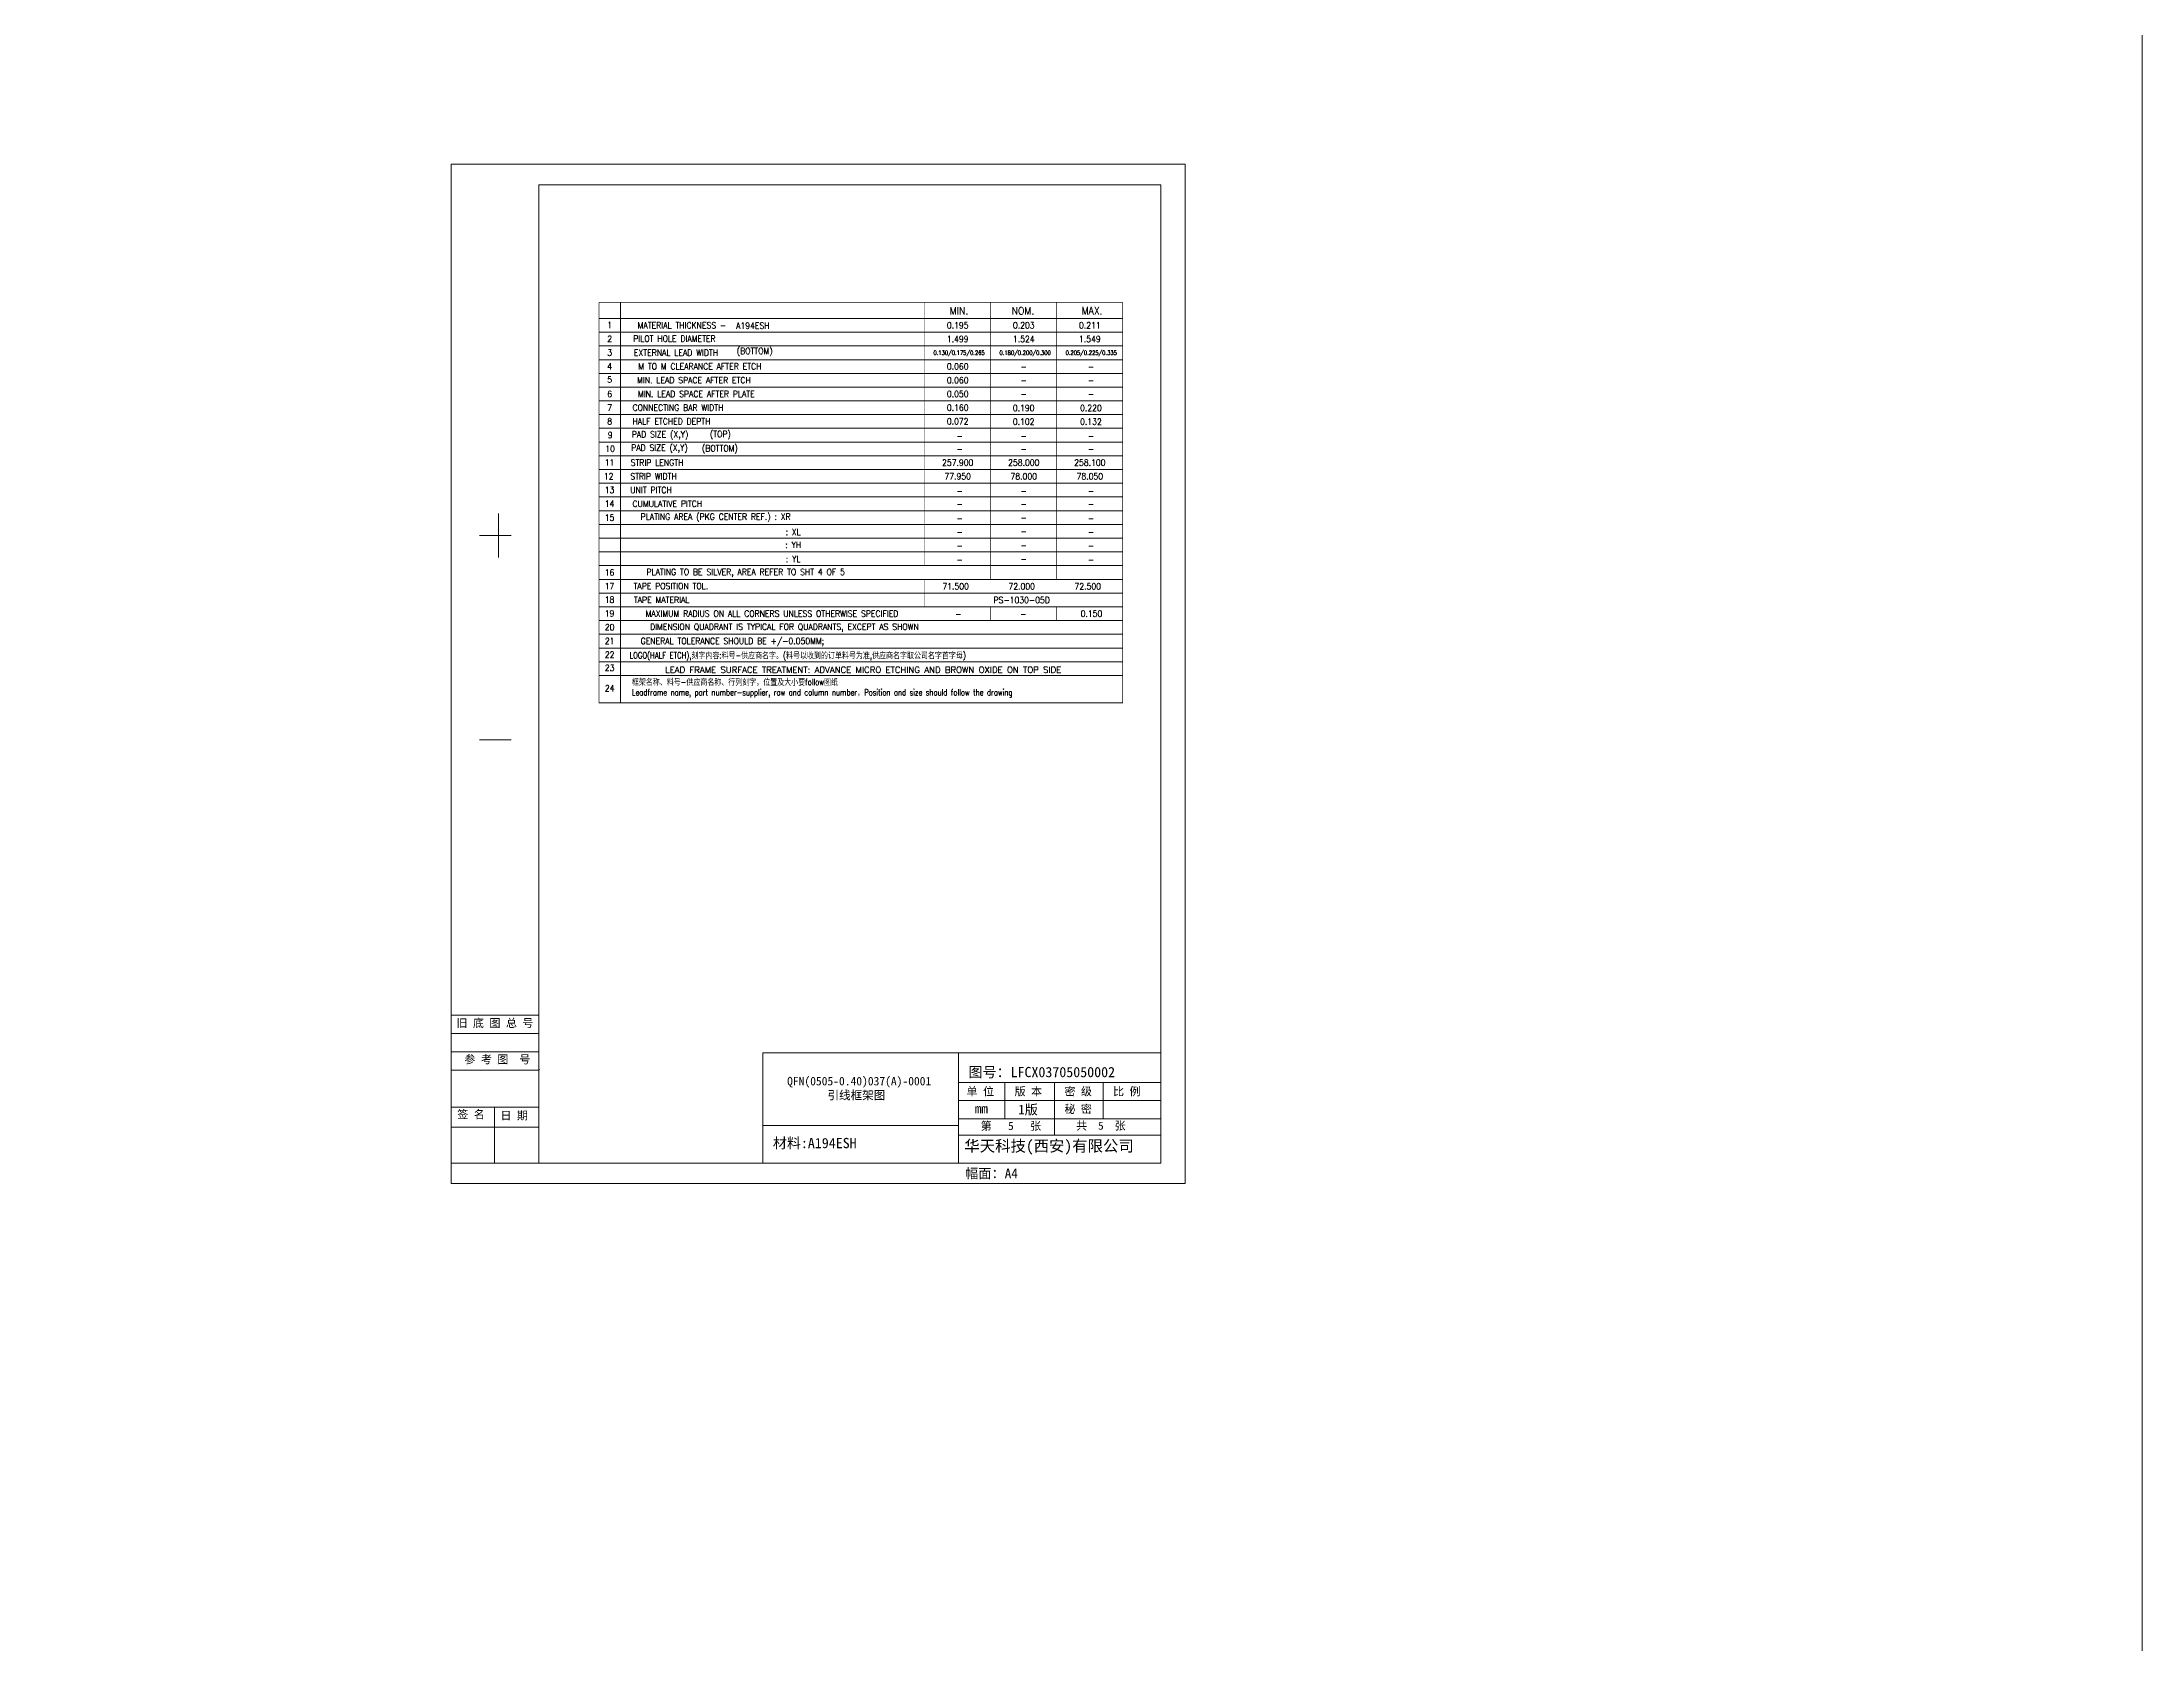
# Model space of a CAD drawing. Header units: millimetres. Extents: x 4026 to 4299, y 1527 to 1783.
# Drawn here: x 4274.07 to 4298.84, y 1744.79 to 1763.69 of the extents above; entities that cross this region are included whole.
import ezdxf
from ezdxf.enums import TextEntityAlignment as Align

# ---------------------------------------------------------------- set-up
doc = ezdxf.new("R2010")
doc.units = ezdxf.units.MM
doc.layers.add('图层1实体', color=7, linetype='Continuous')
doc.styles.add('ROMANS', font='SIMPLEX', dxfattribs={"width": 0.8, "height": 0.018})
doc.styles.add('宋体', font='')
doc.styles.get('宋体').set_extended_font_data('SimSun')

msp = doc.modelspace()

# ---------------------------------------------------------------- linework, layer by layer
at = {"lineweight": 5}
msp.add_lwpolyline([(4026.0599, 1782.5975), (4298.8444, 1782.5975), (4298.8444, 1526.9022), (4026.0599, 1526.9022)], close=True, dxfattribs=at)
at = {"layer": '图层1实体', "color": 3, "lineweight": 5}
for p, q in [((4280.8923, 1755.896, 0.0582), (4280.8923, 1760.6245, 0.0582)), ((4280.638, 1760.4324, 0.0582), (4286.8179, 1760.4324, 0.0582)), ((4280.638, 1760.2704, 0.0582), (4286.8179, 1760.2704, 0.0582)), ((4280.638, 1760.1084, 0.0582), (4286.8179, 1760.1084, 0.0582)), ((4280.638, 1759.9463, 0.0582), (4286.8179, 1759.9463, 0.0582)), ((4280.638, 1759.7843, 0.0582), (4286.8179, 1759.7843, 0.0582)), ((4280.638, 1759.6223, 0.0582), (4286.8179, 1759.6223, 0.0582)), ((4280.638, 1759.4603, 0.0582), (4286.8179, 1759.4603, 0.0582)), ((4280.638, 1759.2983, 0.0582), (4286.8179, 1759.2983, 0.0582)), ((4280.638, 1759.1363, 0.0582), (4286.8179, 1759.1363, 0.0582)), ((4280.638, 1758.9743, 0.0582), (4286.8179, 1758.9743, 0.0582)), ((4280.638, 1758.8122, 0.0582), (4286.8179, 1758.8122, 0.0582)), ((4280.638, 1758.6502, 0.0582), (4286.8179, 1758.6502, 0.0582)), ((4280.638, 1758.4882, 0.0582), (4286.8179, 1758.4882, 0.0582)), ((4280.638, 1758.3262, 0.0582), (4286.8179, 1758.3262, 0.0582)), ((4280.638, 1758.1642, 0.0582), (4286.8179, 1758.1642, 0.0582)), ((4280.638, 1758.0022, 0.0582), (4286.8179, 1758.0022, 0.0582)), ((4280.638, 1757.8402, 0.0582), (4286.8179, 1757.8402, 0.0582)), ((4280.638, 1757.6781, 0.0582), (4286.8179, 1757.6781, 0.0582)), ((4280.638, 1757.5161, 0.0582), (4286.8179, 1757.5161, 0.0582)), ((4280.638, 1757.3541, 0.0582), (4286.8179, 1757.3541, 0.0582)), ((4280.638, 1757.1921, 0.0582), (4286.8179, 1757.1921, 0.0582)), ((4280.638, 1757.0301, 0.0582), (4286.8179, 1757.0301, 0.0582)), ((4280.638, 1756.8681, 0.0582), (4286.8179, 1756.8681, 0.0582)), ((4280.638, 1756.7061, 0.0582), (4286.8179, 1756.7061, 0.0582)), ((4280.638, 1756.5441, 0.0582), (4286.8179, 1756.5441, 0.0582)), ((4280.638, 1756.382, 0.0582), (4286.8179, 1756.382, 0.0582)), ((4280.638, 1756.22, 0.0582), (4286.8179, 1756.22, 0.0582))]:
    msp.add_line(p, q, dxfattribs=at)
at = {"layer": '图层1实体', "color": 7, "lineweight": 5}
for p, q in [((4279.4524, 1758.1318, 0.0582), (4279.4524, 1757.6121, 0.0582)), ((4279.4524, 1758.1318, 0.0582), (4279.4524, 1757.6121, 0.0582)), ((4279.2293, 1757.872, 0.0582), (4279.6011, 1757.872, 0.0582)), ((4279.2293, 1757.872, 0.0582), (4279.6011, 1757.872, 0.0582)), ((4280.638, 1755.896, 0.0582), (4286.8179, 1755.896, 0.0582)), ((4279.2293, 1755.459, 0.0582), (4279.6011, 1755.459, 0.0582)), ((4279.2293, 1755.459, 0.0582), (4279.6011, 1755.459, 0.0582)), ((4279.9299, 1752.2115, 0.0582), (4278.8947, 1752.2115, 0.0582)), ((4279.9299, 1751.9947, 0.0582), (4278.8947, 1751.9947, 0.0582)), ((4279.9299, 1751.7779, 0.0582), (4278.8947, 1751.7779, 0.0582)), ((4279.9299, 1751.5612, 0.0582), (4278.8947, 1751.5612, 0.0582)), ((4279.9352, 1751.5725, 0.0582), (4279.9352, 1751.5661, 0.0582)), ((4282.5699, 1750.4671, 0.0582), (4282.5699, 1751.767, 0.0582)), ((4282.5699, 1751.767, 0.0582), (4287.2682, 1751.767, 0.0582)), ((4284.8797, 1751.767, 0.0582), (4284.8797, 1750.4671, 0.0582)), ((4284.8797, 1751.4191, 0.0582), (4287.2682, 1751.4191, 0.0582)), ((4285.4262, 1751.4148, 0.0582), (4285.4262, 1750.9872, 0.0582)), ((4286.0144, 1751.4148, 0.0582), (4286.0144, 1750.797, 0.0582)), ((4286.5873, 1751.4148, 0.0582), (4286.5873, 1750.9872, 0.0582)), ((4278.8947, 1751.1281, 0.0582), (4279.9299, 1751.1276, 0.0582)), ((4279.4067, 1751.1281, 0.0582), (4279.4067, 1750.4715, 0.0582)), ((4279.4067, 1750.4715, 0.0582), (4279.4067, 1751.1216, 0.0582)), ((4284.8797, 1751.2066, 0.0582), (4287.2682, 1751.2066, 0.0582)), ((4278.8947, 1750.8901, 0.0582), (4279.9299, 1750.8897, 0.0582)), ((4284.8797, 1750.9104, 0.0582), (4282.5699, 1750.9104, 0.0582)), ((4284.8797, 1750.9872, 0.0582), (4287.2682, 1750.9872, 0.0582)), ((4284.8797, 1750.797, 0.0582), (4287.2682, 1750.797, 0.0582)), ((4279.9292, 1750.4664, 0.0582), (4278.8977, 1750.4664, 0.0582))]:
    msp.add_line(p, q, dxfattribs=at)
at = {"layer": '图层1实体', "color": 7, "lineweight": 5, "elevation": 0.0582}
for points in [[(4278.8947, 1762.2528), (4287.5565, 1762.2528), (4287.5565, 1750.2247), (4278.8947, 1750.2247)], [(4279.9299, 1762.0089), (4287.2682, 1762.0089), (4287.2682, 1750.4671), (4279.9299, 1750.4671)]]:
    msp.add_lwpolyline(points, close=True, dxfattribs=at)
at = {"layer": '图层1实体', "color": 7, "lineweight": 5, "const_width": 0.00736, "elevation": 0.0582}
for points in [[(4280.638, 1755.896), (4280.638, 1760.6245)], [(4286.8179, 1755.896), (4286.8179, 1760.6245)]]:
    msp.add_lwpolyline(points, dxfattribs=at)
at = {"layer": '图层1实体', "color": 7, "lineweight": 5, "elevation": 0.0582}
for points in [[(4280.638, 1760.6245, 0.00736, 0.00736, 0), (4286.8179, 1760.6245, 0.00736, 0.00736, 0)], [(4284.4791, 1757.6781, 0.00736, 0.00736, 0), (4284.4791, 1760.6245, 0.00736, 0.00736, 0)], [(4285.2587, 1757.6781, 0.00736, 0.00736, 0), (4285.2587, 1760.6245, 0.00736, 0.00736, 0)], [(4286.0383, 1757.6781, 0.00736, 0.00736, 0), (4286.0383, 1760.6245, 0.00736, 0.00736, 0)], [(4284.4791, 1757.5161, 0.00736, 0.00736, 0), (4284.4791, 1757.6781, 0.00736, 0.00736, 0)], [(4285.2587, 1757.5161, 0.00736, 0.00736, 0), (4285.2587, 1757.6781, 0.00736, 0.00736, 0)], [(4285.2587, 1757.3541, 0.00736, 0.00736, 0), (4285.2587, 1757.5161, 0.00736, 0.00736, 0)], [(4286.0383, 1757.5161, 0.00736, 0.00736, 0), (4286.0383, 1757.6781, 0.00736, 0.00736, 0)], [(4286.0383, 1757.3541, 0.00736, 0.00736, 0), (4286.0383, 1757.5161, 0.00736, 0.00736, 0)], [(4284.4791, 1757.0301, 0.00736, 0.00736, 0), (4284.4791, 1757.3541, 0.00736, 0.00736, 0)], [(4285.2587, 1756.8681, 0.00736, 0.00736, 0), (4285.2587, 1757.0301, 0.00736, 0.00736, 0)], [(4286.0383, 1756.8681, 0.00736, 0.00736, 0), (4286.0383, 1757.0301, 0.00736, 0.00736, 0)]]:
    msp.add_lwpolyline(points, format="xyseb", dxfattribs=at)

# ---------------------------------------------------------------- texts
at = {"color": 3, "lineweight": 0, "style": 'ROMANS', "width": 0.9}
msp.add_text('PLATING TO BE SILVER, AREA REFER TO SHT 4 OF 5', height=0.073643, dxfattribs=at).set_placement((4282.3693, 1757.4309), align=Align.MIDDLE)
at = {"layer": '图层1实体', "color": 3, "lineweight": 5, "style": 'ROMANS', "width": 0.9}
for s, height, p in [('0.130/0.175/0.265', 0.05, (4284.8873, 1760.0243, 0.0582)), ('0.180/0.200/0.300', 0.05, (4285.6668, 1760.0243, 0.0582)), ('0.205/0.225/0.335', 0.05, (4286.4464, 1760.0243, 0.0582)), ('GENERAL TOLERANCE SHOULD BE +/-0.050MM;', 0.073643, (4282.2125, 1756.6211, 0.0582))]:
    msp.add_text(s, height=height, dxfattribs=at).set_placement(p, align=Align.MIDDLE)
at = {"layer": '图层1实体', "color": 1, "lineweight": 5, "style": 'ROMANS'}
msp.add_text('LEAD FRAME SURFACE TREATMENT: ADVANCE MICRO ETCHING AND BROWN OXIDE ON TOP SIDE', height=0.073643, dxfattribs=at).set_placement((4283.7557, 1756.2869, 0.0582), align=Align.MIDDLE)
at = {"layer": '图层1实体', "color": 7, "lineweight": 5, "style": '宋体'}
for s, height, p in [('图号：LFCX03705050002', 0.120855, (4285, 1751.4801, 0.0531)), ('单 位', 0.09526, (4284.9755, 1751.2646, 0.0582)), ('版 本', 0.09526, (4285.5424, 1751.2646, 0.0582)), ('密 级', 0.09526, (4286.1306, 1751.2646, 0.0582)), ('比 例', 0.09526, (4286.7035, 1751.2646, 0.0582)), ('mm', 0.11431, (4285.0717, 1751.0535, 0.0582)), ('1版', 0.11431, (4285.584, 1751.0406, 0.0582)), ('秘 密', 0.09526, (4286.1306, 1751.0565, 0.0582)), ('幅面：A4', 0.11431, (4284.958, 1750.2882, 0.0582))]:
    msp.add_text(s, height=height, dxfattribs=at).set_placement(p)
at = {"layer": '图层1实体', "color": 7, "lineweight": 5}
for s, insert, char_height, width, attachment_point, style in [('{\\W0.9;MIN.}', (4284.8861, 1760.523, 0.0582), 0.088371, 0.213038, 5, 'ROMANS'), ('{\\W0.9;NOM.}', (4285.6409, 1760.5221, 0.0582), 0.088371, 0.272689, 5, 'ROMANS'), ('{\\W0.9;MAX.}', (4286.4565, 1760.5238, 0.0582), 0.088371, 0.289732, 5, 'ROMANS'), ('{\\C256;QFN(0505-0.40)037(A)-0001\\P       引线框架图}', (4282.8583, 1751.4837, 0.0667), 0.1, 3.513124, 1, '宋体')]:
    msp.add_mtext(s, dxfattribs=dict(at, insert=insert, char_height=char_height, width=width, attachment_point=attachment_point, style=style))
at = {"layer": '图层1实体', "color": 3, "lineweight": 5, "style": 'ROMANS'}
for s, insert, char_height, width, attachment_point in [('{\\W0.9;2}', (4280.7647, 1760.1923, 0.0582), 0.07364, 0.049709, 5), ('{\\W0.9;1}', (4280.7647, 1760.3543, 0.0582), 0.07364, 0.028405, 5), ('{\\W0.9;PILOT HOLE DIAMETER}', (4281.5288, 1760.194, 0.0582), 0.073643, 1.185912, 5), ('{\\W0.9;MATERIAL THICKNESS - }', (4281.6178, 1760.3526, 0.0582), 0.073643, 1.299532, 5), ('{\\W0.9;A194ESH}', (4282.4541, 1760.3474, 0.0582), 0.073643, 0.44738, 5), ('{\\W0.9;0.195}', (4284.871, 1760.3524, 0.0582), 0.073643, 0.255646, 5), ('{\\W0.9;1.499}', (4284.871, 1760.1904, 0.0582), 0.073643, 0.262747, 5), ('{\\W0.9;0.203}', (4285.6506, 1760.3524, 0.0582), 0.073643, 0.27695, 5), ('{\\W0.9;1.524}', (4285.6506, 1760.1904, 0.0582), 0.073643, 0.255646, 5), ('{\\W0.9;0.211}', (4286.4302, 1760.3524, 0.0582), 0.073643, 0.241443, 5), ('{\\W0.9;1.549}', (4286.4302, 1760.1904, 0.0582), 0.073643, 0.255646, 5), ('{\\W0.9;3}', (4280.7647, 1760.0285, 0.0582), 0.07364, 0.042608, 5), ('{\\W0.9;EXTERNAL LEAD WIDTH}', (4281.5473, 1760.0286, 0.0582), 0.073643, 1.271127, 5), ('{\\W0.9;(BOTTOM)}', (4282.4761, 1760.0369, 0.0582), 0.073643, 0.489988, 5), ('{\\W0.9;4}', (4280.7647, 1759.8671, 0.0582), 0.07364, 0.049709, 5), ('{\\W0.9;5}', (4280.7647, 1759.7124, 0.0582), 0.07364, 0.042608, 5), ('{\\W0.9;MIN. LEAD SPACE AFTER ETCH}', (4281.7587, 1759.7045, 0.0582), 0.073643, 1.683001, 5), ('{\\W0.9;M TO M CLEARANCE AFTER ETCH}', (4281.8286, 1759.8666, 0.0582), 0.073643, 1.860533, 5), ('{\\W0.9;0.060}', (4284.871, 1759.8663, 0.0582), 0.073643, 0.284051, 5), ('{\\W0.9;0.060}', (4284.871, 1759.7043, 0.0582), 0.073643, 0.284051, 5), ('{\\W0.9;-}', (4285.6491, 1759.8629, 0.0582), 0.07364, 0.042608, 5), ('{\\W0.9;-}', (4286.4431, 1759.8629, 0.0582), 0.07364, 0.042608, 5), ('{\\W0.9;6}', (4280.7647, 1759.5419, 0.0582), 0.07364, 0.049709, 5), ('{\\W0.9;MIN. LEAD SPACE AFTER PLATE}', (4281.7877, 1759.5425, 0.0582), 0.073643, 1.746912, 5), ('{\\W0.9;0.050}', (4284.871, 1759.5423, 0.0582), 0.073643, 0.27695, 5), ('{\\W0.9;-}', (4285.6491, 1759.7009, 0.0582), 0.07364, 0.042608, 5), ('{\\W0.9;-}', (4285.6491, 1759.5389, 0.0582), 0.07364, 0.042608, 5), ('{\\W0.9;-}', (4286.4431, 1759.7009, 0.0582), 0.07364, 0.042608, 5), ('{\\W0.9;-}', (4286.4431, 1759.5389, 0.0582), 0.07364, 0.042608, 5), ('{\\W0.9;7}', (4280.7647, 1759.381, 0.0582), 0.07364, 0.049709, 5), ('{\\W0.9;8}', (4280.7647, 1759.219, 0.0582), 0.07364, 0.049709, 5), ('{\\W0.9;CONNECTING BAR WIDTH}', (4281.5705, 1759.3805, 0.0582), 0.073643, 1.327937, 5), ('{\\W0.9;HALF ETCHED DEPTH}', (4281.4939, 1759.2185, 0.0582), 0.073643, 1.136203, 5), ('{\\W0.9;0.160}', (4284.871, 1759.3803, 0.0582), 0.073643, 0.255646, 5), ('{\\W0.9;0.072}', (4284.871, 1759.2183, 0.0582), 0.073643, 0.284051, 5), ('{\\W0.9;0.190}', (4285.6491, 1759.3769, 0.0582), 0.073643, 0.262747, 5), ('{\\W0.9;0.102}', (4285.6491, 1759.2148, 0.0582), 0.073643, 0.262747, 5), ('{\\W0.9;0.220}', (4286.4431, 1759.3769, 0.0582), 0.073643, 0.27695, 5), ('{\\W0.9;0.132}', (4286.4431, 1759.2148, 0.0582), 0.073643, 0.255646, 5), ('{\\W0.9;9}', (4280.7701, 1759.0583, 0.0582), 0.07364, 0.049709, 5), ('{\\W0.9;PAD SIZE (X,Y)}', (4281.3592, 1759.0523, 0.0582), 0.073643, 0.809545, 5), ('{\\W0.9;(TOP)}', (4282.0707, 1759.0564, 0.0582), 0.073643, 0.262747, 5), ('{\\W0.9;-}', (4284.8939, 1759.0455, 0.0582), 0.07364, 0.042608, 5), ('{\\W0.9;-}', (4285.6491, 1759.0455, 0.0582), 0.07364, 0.042608, 5), ('{\\W0.9;-}', (4286.4431, 1759.0455, 0.0582), 0.07364, 0.042608, 5), ('{\\W0.9;11}', (4280.7632, 1758.7334, 0.0582), 0.07364, 0.078114, 5), ('{\\W0.9;10}', (4280.7701, 1758.8946, 0.0582), 0.07364, 0.099418, 5), ('{\\W0.9;STRIP LENGTH}', (4281.3233, 1758.7325, 0.0582), 0.073643, 0.759836, 5), ('{\\W0.9;PAD SIZE (X,Y)}', (4281.3528, 1758.8945, 0.0582), 0.073643, 0.809545, 5), ('{\\W0.9;(BOTTOM)}', (4282.0652, 1758.889, 0.0582), 0.073643, 0.489988, 5), ('{\\W0.9;257.900}', (4284.871, 1758.7322, 0.0582), 0.073643, 0.418975, 5), ('{\\W0.9;-}', (4284.8939, 1758.8908, 0.0582), 0.07364, 0.042608, 5), ('{\\W0.9;258.000}', (4285.6506, 1758.7322, 0.0582), 0.073643, 0.418975, 5), ('{\\W0.9;-}', (4285.6491, 1758.8908, 0.0582), 0.07364, 0.042608, 5), ('{\\W0.9;258.100}', (4286.4302, 1758.7322, 0.0582), 0.073643, 0.397671, 5), ('{\\W0.9;-}', (4286.4431, 1758.8908, 0.0582), 0.07364, 0.042608, 5), ('{\\W0.9;12}', (4280.7529, 1758.5713, 0.0582), 0.07364, 0.099418, 5), ('{\\W0.9;STRIP WIDTH}', (4281.2823, 1758.5704, 0.0582), 0.073643, 0.688823, 5), ('{\\W0.9;77.950}', (4284.871, 1758.5702, 0.0582), 0.073643, 0.347962, 5), ('{\\W0.9;78.000}', (4285.6506, 1758.5702, 0.0582), 0.073643, 0.355063, 5), ('{\\W0.9;78.050}', (4286.4302, 1758.5702, 0.0582), 0.073643, 0.347962, 5), ('{\\W0.9;13}', (4280.7632, 1758.4084, 0.0582), 0.07364, 0.092317, 5), ('{\\W0.9;14}', (4280.7632, 1758.2463, 0.0582), 0.07364, 0.099418, 5), ('{\\W0.9;UNIT PITCH}', (4281.2521, 1758.4084, 0.0582), 0.073643, 0.582304, 5), ('{\\W0.9;CUMULATIVE PITCH}', (4281.4453, 1758.2458, 0.0582), 0.073643, 1.015482, 5), ('{\\W0.9;-}', (4284.8939, 1758.3975, 0.0582), 0.07364, 0.042608, 5), ('{\\W0.9;-}', (4284.8939, 1758.2428, 0.0582), 0.07364, 0.042608, 5), ('{\\W0.9;-}', (4285.6491, 1758.3975, 0.0582), 0.07364, 0.042608, 5), ('{\\W0.9;-}', (4285.6491, 1758.2428, 0.0582), 0.07364, 0.042608, 5), ('{\\W0.9;-}', (4286.4431, 1758.3975, 0.0582), 0.07364, 0.042608, 5), ('{\\W0.9;-}', (4286.4431, 1758.2428, 0.0582), 0.07364, 0.042608, 5), ('{\\W0.9;15}', (4280.7632, 1758.0826, 0.0582), 0.07364, 0.092317, 5), ('{\\W0.9;PLATING AREA (PKG CENTER REF.) : XR}', (4282.0151, 1758.0815, 0.0582), 0.073643, 2.194292, 5), ('{\\W0.9;-}', (4284.8939, 1758.0734, 0.0582), 0.07364, 0.042608, 5), ('{\\W0.9;-}', (4285.6491, 1758.0807, 0.0582), 0.07364, 0.042608, 5), ('{\\W0.9;-}', (4286.4431, 1758.0734, 0.0582), 0.07364, 0.042608, 5), ('{\\W0.9;: YH}', (4282.9299, 1757.7613, 0.0582), 0.073643, 0.348796, 5), ('{\\W0.9;: XL}', (4282.9299, 1757.9141, 0.0582), 0.073643, 0.514823, 5), ('{\\W0.9;-}', (4284.8939, 1757.9114, 0.0582), 0.07364, 0.042608, 5), ('{\\W0.9;-}', (4284.8939, 1757.7494, 0.0582), 0.07364, 0.042608, 5), ('{\\W0.9;-}', (4285.6491, 1757.9187, 0.0582), 0.07364, 0.042608, 5), ('{\\W0.9;-}', (4285.6491, 1757.7567, 0.0582), 0.07364, 0.042608, 5), ('{\\W0.9;-}', (4286.4431, 1757.9114, 0.0582), 0.07364, 0.042608, 5), ('{\\W0.9;-}', (4286.4431, 1757.7494, 0.0582), 0.07364, 0.042608, 5), ('{\\W0.9;: YL}', (4282.9299, 1757.5939, 0.0582), 0.073643, 0.372151, 5), ('{\\W0.9;-}', (4284.8939, 1757.5874, 0.0582), 0.07364, 0.042608, 5), ('{\\W0.9;-}', (4285.6491, 1757.5947, 0.0582), 0.07364, 0.042608, 5), ('{\\W0.9;-}', (4286.4431, 1757.5874, 0.0582), 0.07364, 0.042608, 5), ('{\\W0.9;16}', (4280.7632, 1757.4354, 0.0582), 0.07364, 0.099418, 5), ('{\\W0.9;17}', (4280.7632, 1757.2734, 0.0582), 0.07364, 0.099418, 5), ('{\\W0.9;TAPE POSITION TOL.}', (4281.4867, 1757.2743, 0.0582), 0.073643, 1.079393, 5), ('{\\W0.9;71.500}', (4284.8466, 1757.2715), 0.073643, 0.042608, 5), ('{\\W0.9;72.000}', (4285.6262, 1757.2715), 0.073643, 0.042608, 5), ('{\\W0.9;72.500}', (4286.4058, 1757.2715), 0.073643, 0.042608, 5), ('{\\W0.9;18}', (4280.7632, 1757.1133, 0.0582), 0.07364, 0.099418, 5), ('{\\W0.9;19}', (4280.7632, 1756.9513, 0.0582), 0.07364, 0.099418, 5), ('{\\W0.9;TAPE MATERIAL}', (4281.3776, 1757.1123, 0.0582), 0.073643, 0.852152, 5), ('{\\W0.9;MAXIMUM RADIUS ON ALL CORNERS UNLESS OTHERWISE SPECIFIED}', (4282.6793, 1756.9503, 0.0582), 0.073643, 3.671356, 5), ('{\\W0.9;PS-1030-05D}', (4285.6262, 1757.1095), 0.073643, 0.042608, 5), ('{\\W0.9;0.150}', (4286.4494, 1756.9501, 0.0582), 0.073643, 0.255646, 5), ('{\\W0.9;20}', (4280.7647, 1756.79, 0.0582), 0.07364, 0.120722, 5), ('{\\W0.9;DIMENSION QUADRANT IS TYPICAL FOR QUADRANTS, EXCEPT AS SHOWN}', (4282.8261, 1756.7832, 0.0582), 0.073643, 4.005116, 5), ('{\\W0.9;-}', (4284.8777, 1756.9466, 0.0582), 0.07364, 0.042608, 5), ('{\\W0.9;-}', (4285.6444, 1756.9466, 0.0582), 0.07364, 0.042608, 5), ('{\\W0.9;21}', (4280.7647, 1756.6262, 0.0582), 0.07364, 0.099418, 5), ('{\\W0.9;22}', (4280.7647, 1756.4648, 0.0582), 0.07364, 0.120722, 5), (' LOGO(HALF ETCH),{\\fSimSun|b0|i0|c134|p2;刻字内容}:{\\fSimSun|b0|i0|c134|p2;料号}-{\\fSimSun|b0|i0|c134|p2;供应商名字。}({\\fSimSun|b0|i0|c134|p2;料号以收到的订单料号为准},{\\fSimSun|b0|i0|c134|p2;供应商名字取公司名字首字母})', (4280.9589, 1756.4944, 0.0529), 0.0736428, 43.700889, 1), ('{\\W0.9;23}', (4280.7647, 1756.3101, 0.0582), 0.07364, 0.11362, 5), ('{\\W0.9;24}', (4280.7647, 1756.0692, 0.0582), 0.07364, 0.120722, 5)]:
    msp.add_mtext(s, dxfattribs=dict(at, insert=insert, char_height=char_height, width=width, attachment_point=attachment_point))
at = {"layer": '图层1实体', "color": 1, "lineweight": 5, "insert": (4281.0263, 1756.1799), "char_height": 0.0736428, "attachment_point": 1, "style": 'ROMANS'}
msp.add_mtext('框架名称、料号-供应商名称、行列刻字，位置及大小要follow图纸^M^JLeadframe name, part number-supplier, row and column number，Position and size should follow the drawing', dxfattribs=at)
at = {"layer": '图层1实体', "color": 7, "lineweight": 5, "attachment_point": 1, "style": '宋体'}
for s, insert, char_height in [('{\\fSimSun|b0|i0|c134|p2;旧 底 图 总 号}', (4278.9565, 1752.1658, 0.0582), 0.095257), ('{\\fSimSun|b0|i0|c134|p2;参 考 图  号}', (4279.0502, 1751.7378, 0.0582), 0.095257), ('{\\fSimSun|b0|i0|c134|p2; 签 名}', (4278.9013, 1751.0883, 0.0582), 0.095257), ('{\\fSimSun|b0|i0|c134|p2; 日 期}', (4279.4105, 1751.0754, 0.0582), 0.095257), ('{\\fSimSun|b0|i0|c134|p2;第   \\fSimSun|b0|i0|c0|p2;5\\fSimSun|b0|i0|c134|p2;   张}', (4285.1422, 1750.9523, 0.0582), 0.095257), ('{\\fSimSun|b0|i0|c134|p2;共  5  张}', (4286.2688, 1750.9555, 0.0582), 0.095257), ('材料:A194ESH', (4282.6908, 1750.7634, 0.0625), 0.1209)]:
    msp.add_mtext(s, dxfattribs=dict(at, insert=insert, char_height=char_height))
at = {"layer": '图层1实体', "lineweight": 5, "insert": (4284.9486, 1750.7357, 0.0582), "char_height": 0.133359, "attachment_point": 1, "style": '宋体'}
msp.add_mtext('{\\fSimSun|b0|i0|c134|p32;华天科技(西安)\\fSimSun|b0|i0|c134|p2;有限公司}', dxfattribs=at)

doc.saveas('drawing.dxf')
